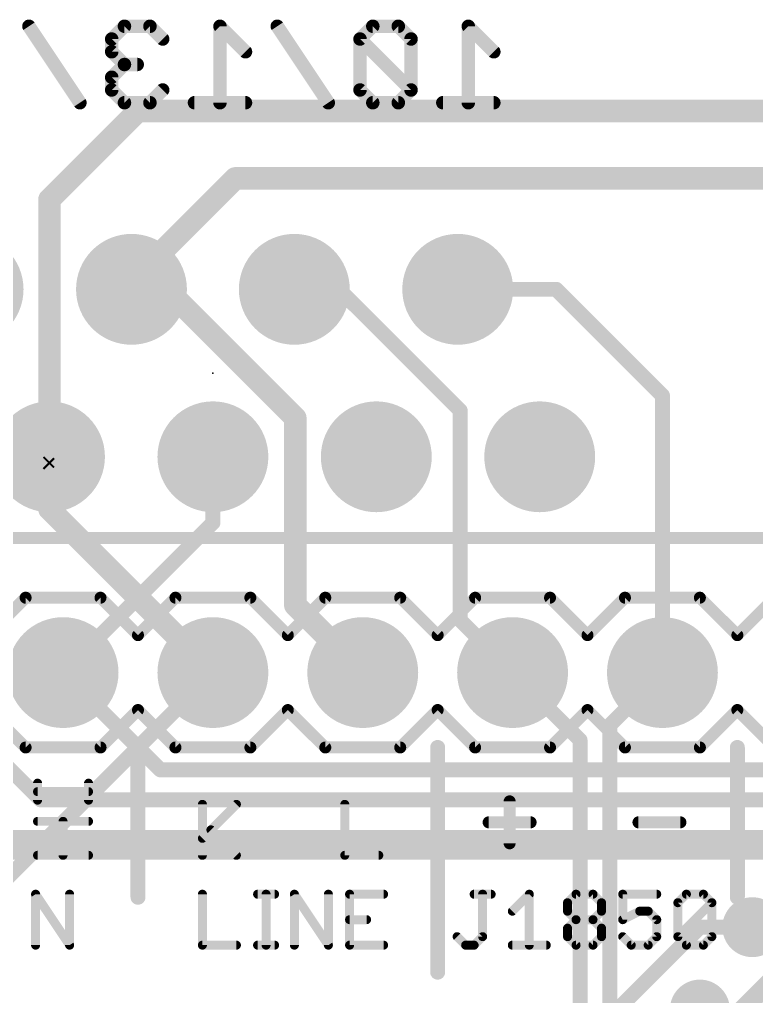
# Model space of a CAD drawing. Extents: x -0.1 to 68.7, y -15.2 to 51.5.
# Drawn here: x 31.01 to 43.5, y 24.99 to 41.56 of the extents above; entities that cross this region are included whole.
import ezdxf

# ---------------------------------------------------------------- set-up
doc = ezdxf.new("R2010")
doc.units = 0
for name, color, linetype in [('1', 12, 'CONTINUOUS'), ('16', 132, 'CONTINUOUS'), ('17', 110, 'CONTINUOUS'), ('18', 110, 'CONTINUOUS'), ('21', 41, 'CONTINUOUS'), ('23', 53, 'CONTINUOUS'), ('51', 53, 'CONTINUOUS')]:
    doc.layers.add(name, color=color, linetype=linetype)

# ---------------------------------------------------------------- blocks, each defined once
blk = doc.blocks.new('RECT')
blk.add_solid([(-0.5, -0.5), (0.5, -0.5), (-0.5, 0.5), (0.5, 0.5)])
blk = doc.blocks.new('ROUNDP')
at = {"const_width": 0.5}
blk.add_lwpolyline([(0, -0.25, 1), (0, 0.25, 1), (0, -0.25)], format="xyb", dxfattribs=at)
blk = doc.blocks.new('ROUNDV')
at = {"const_width": 0.5}
blk.add_lwpolyline([(0, -0.25, 1), (0, 0.25, 1), (0, -0.25)], format="xyb", dxfattribs=at)

msp = doc.modelspace()

# ---------------------------------------------------------------- linework, layer by layer
at = {"layer": '1'}
for points, const_width in [([(31.52, 38.505), (33.02, 40.005)], 0.381), ([(33.02, 40.005), (58.293, 40.005)], 0.381), ([(32.893, 37.084), (34.671, 38.862)], 0.381), ([(34.671, 38.862), (50.292, 38.862)], 0.381), ([(31.52, 34.14), (31.52, 38.505)], 0.381), ([(32.91, 37.067), (32.893, 37.084)], 0.381), ([(32.91, 36.98), (32.91, 37.067)], 0.381), ([(33.505, 36.98), (32.91, 36.98)], 0.381), ([(35.687, 34.798), (33.505, 36.98)], 0.381), ([(36.426, 36.98), (35.67, 36.98)], 0.254), ([(38.481, 34.925), (36.426, 36.98)], 0.254), ([(40.109, 36.98), (38.44, 36.98)], 0.254), ([(41.91, 35.179), (40.109, 36.98)], 0.254), ([(41.91, 30.48), (41.91, 35.179)], 0.254), ([(35.687, 31.623), (35.687, 34.798)], 0.381), ([(38.481, 31.369), (38.481, 34.925)], 0.254), ([(31.52, 33.25), (31.52, 34.012)], 0.381), ([(31.496, 34.036), (31.52, 34.06)], 0.254), ([(31.52, 34.012), (31.496, 34.036)], 0.254), ([(31.52, 34.06), (31.52, 34.14)], 0.254), ([(34.29, 30.48), (31.52, 33.25)], 0.381), ([(36.83, 30.48), (35.687, 31.623)], 0.381), ([(39.37, 30.48), (38.481, 31.369)], 0.254), ([(29.21, 30.48), (31.369, 28.321)], 0.254), ([(31.75, 30.48), (33.401, 28.829)], 0.254), ([(33.401, 28.829), (42.672, 28.829)], 0.254), ([(42.672, 28.829), (44.069, 28.829)], 0.254), ([(31.369, 28.321), (42.672, 28.321)], 0.254), ([(42.672, 28.321), (43.688, 28.321)], 0.254), ([(28.829, 27.559), (45.974, 27.559)], 0.508), ([(40.259, 23.876), (42.545, 26.162)], 0.254), ([(42.545, 26.162), (42.672, 26.162)], 0.254), ([(42.672, 26.162), (43.434, 26.162)], 0.254)]:
    msp.add_lwpolyline(points, dxfattribs=dict(at, const_width=const_width))
for points, const_width in [([(33.02, 40.1003, 1), (33.02, 39.9098)], 0.1905), ([(33.0874, 39.9376, 1), (32.9526, 40.0724)], 0.1905), ([(34.671, 38.9573, 1), (34.671, 38.7668)], 0.1905), ([(34.7384, 38.7946, 1), (34.6036, 38.9294)], 0.1905), ([(31.4526, 38.5724, 1), (31.5874, 38.4376)], 0.1905), ([(31.6153, 38.505, 1), (31.4248, 38.505)], 0.1905), ([(32.9604, 37.1514, 1), (32.8256, 37.0166)], 0.1905), ([(32.8256, 37.1514, 1), (32.9604, 37.0166)], 0.1905), ([(33.0053, 37.067, 1), (32.8148, 37.067)], 0.1905), ([(32.91, 37.0753, 1), (32.91, 36.8848)], 0.1905), ([(32.8426, 36.9996, 1), (32.9774, 37.1344)], 0.1905), ([(33.5724, 37.0474, 1), (33.4376, 36.9126)], 0.1905), ([(33.505, 36.8848, 1), (33.505, 37.0753)], 0.1905), ([(32.8148, 36.98, 1), (33.0053, 36.98)], 0.1905), ([(35.67, 37.0435, 1), (35.67, 36.9165)], 0.127), ([(36.4709, 37.0249, 1), (36.3811, 36.9351)], 0.127), ([(36.426, 36.9165, 1), (36.426, 37.0435)], 0.127), ([(38.44, 37.0435, 1), (38.44, 36.9165)], 0.127), ([(40.1539, 37.0249, 1), (40.0641, 36.9351)], 0.127), ([(40.109, 36.9165, 1), (40.109, 37.0435)], 0.127), ([(41.9735, 35.179, 1), (41.8465, 35.179)], 0.127), ([(41.8651, 35.1341, 1), (41.9549, 35.2239)], 0.127), ([(35.7823, 34.798, 1), (35.5918, 34.798)], 0.1905), ([(35.6196, 34.7306, 1), (35.7544, 34.8654)], 0.1905), ([(38.5445, 34.925, 1), (38.4175, 34.925)], 0.127), ([(38.4361, 34.8801, 1), (38.5259, 34.9699)], 0.127), ([(31.4248, 34.14, 1), (31.6153, 34.14)], 0.1905), ([(31.6153, 34.012, 1), (31.4248, 34.012)], 0.1905), ([(31.5409, 34.0809, 1), (31.4511, 33.9911)], 0.127), ([(31.4511, 34.0809, 1), (31.5409, 33.9911)], 0.127), ([(31.5835, 34.14, 1), (31.4565, 34.14)], 0.127), ([(31.5649, 34.0151, 1), (31.4751, 34.1049)], 0.127), ([(31.4565, 34.06, 1), (31.5835, 34.06)], 0.127), ([(31.4751, 33.9671, 1), (31.5649, 34.0569)], 0.127), ([(31.5874, 33.3174, 1), (31.4526, 33.1826)], 0.1905), ([(31.4248, 33.25, 1), (31.6153, 33.25)], 0.1905), ([(35.7544, 31.6904, 1), (35.6196, 31.5556)], 0.1905), ([(35.5918, 31.623, 1), (35.7823, 31.623)], 0.1905), ([(38.5259, 31.4139, 1), (38.4361, 31.3241)], 0.127), ([(38.4175, 31.369, 1), (38.5445, 31.369)], 0.127), ([(31.7949, 30.5249, 1), (31.7051, 30.4351)], 0.127), ([(34.2226, 30.4126, 1), (34.3574, 30.5474)], 0.1905), ([(36.7626, 30.4126, 1), (36.8974, 30.5474)], 0.1905), ([(39.3251, 30.4351, 1), (39.4149, 30.5249)], 0.127), ([(41.8465, 30.48, 1), (41.9735, 30.48)], 0.127), ([(33.401, 28.8925, 1), (33.401, 28.7655)], 0.127), ([(33.3561, 28.7841, 1), (33.4459, 28.8739)], 0.127), ([(42.672, 28.8925, 1), (42.672, 28.7655)], 0.127), ([(42.672, 28.7655, 1), (42.672, 28.8925)], 0.127), ([(31.369, 28.3845, 1), (31.369, 28.2575)], 0.127), ([(31.3241, 28.2761, 1), (31.4139, 28.3659)], 0.127), ([(42.672, 28.3845, 1), (42.672, 28.2575)], 0.127), ([(42.672, 28.2575, 1), (42.672, 28.3845)], 0.127), ([(42.545, 26.2255, 1), (42.545, 26.0985)], 0.127), ([(42.5899, 26.1171, 1), (42.5001, 26.2069)], 0.127), ([(42.672, 26.2255, 1), (42.672, 26.0985)], 0.127), ([(42.672, 26.0985, 1), (42.672, 26.2255)], 0.127), ([(43.434, 26.0985, 1), (43.434, 26.2255)], 0.127)]:
    msp.add_lwpolyline(points, format="xyb", dxfattribs=dict(at, const_width=const_width))
at = {"layer": '16'}
for points, const_width in [([(32.0355, 40.1447), (31.1712, 41.4412)], 0.2286), ([(32.7906, 41.4412), (32.5745, 41.2251)], 0.2286), ([(33.2227, 41.4412), (32.7906, 41.4412)], 0.2286), ([(33.4388, 41.2251), (33.2227, 41.4412)], 0.2286), ([(34.8421, 41.009), (34.4099, 41.4412)], 0.2286), ([(34.4099, 41.4412), (34.4099, 40.1447)], 0.2286), ([(36.2454, 40.1447), (35.381, 41.4412)], 0.2286), ([(37.0004, 41.4412), (36.7843, 41.2251)], 0.2286), ([(37.4326, 41.4412), (37.0004, 41.4412)], 0.2286), ([(37.6487, 41.2251), (37.4326, 41.4412)], 0.2286), ([(39.0519, 41.009), (38.6198, 41.4412)], 0.2286), ([(38.6198, 41.4412), (38.6198, 40.1447)], 0.2286), ([(32.5745, 41.2251), (32.5745, 41.009)], 0.2286), ([(36.7843, 41.2251), (36.7843, 40.3608)], 0.2286), ([(37.6487, 40.3608), (36.7843, 41.2251)], 0.2286), ([(37.6487, 40.3608), (37.6487, 41.2251)], 0.2286), ([(32.5745, 41.009), (32.7906, 40.793)], 0.2286), ([(32.7906, 40.793), (32.5745, 40.5769)], 0.2286), ([(32.7906, 40.793), (33.0067, 40.793)], 0.2286), ([(32.5745, 40.5769), (32.5745, 40.3608)], 0.2286), ([(32.5745, 40.3608), (32.7906, 40.1447)], 0.2286), ([(33.2227, 40.1447), (33.4388, 40.3608)], 0.2286), ([(36.7843, 40.3608), (37.0004, 40.1447)], 0.2286), ([(37.4326, 40.1447), (37.6487, 40.3608)], 0.2286), ([(32.7906, 40.1447), (33.2227, 40.1447)], 0.2286), ([(34.8421, 40.1447), (33.9778, 40.1447)], 0.2286), ([(37.0004, 40.1447), (37.4326, 40.1447)], 0.2286), ([(39.0519, 40.1447), (38.1876, 40.1447)], 0.2286), ([(34.29, 34.163), (34.29, 34.14)], 0.254), ([(34.29, 33.02), (34.29, 34.163)], 0.254), ([(31.75, 30.48), (34.29, 33.02)], 0.254), ([(28.321, 24.511), (34.29, 30.48)], 0.254), ([(40.513, 29.337), (39.37, 30.48)], 0.254), ([(41.021, 29.591), (41.91, 30.48)], 0.254), ([(41.021, 16.256), (41.021, 29.591)], 0.254), ([(40.513, 15.875), (40.513, 29.337)], 0.254), ([(43.434, 26.162), (57.277, 26.162)], 0.254), ([(43.307, 24.765), (43.942, 25.4)], 0.254)]:
    msp.add_lwpolyline(points, dxfattribs=dict(at, const_width=const_width))
for points, const_width in [([(31.2188, 41.4729, 1), (31.1237, 41.4095)], 0.1143), ([(32.7906, 41.4984, 1), (32.7906, 41.3841)], 0.1143), ([(32.831, 41.4008, 1), (32.7502, 41.4816)], 0.1143), ([(33.2631, 41.4816, 1), (33.1823, 41.4008)], 0.1143), ([(33.2227, 41.3841, 1), (33.2227, 41.4984)], 0.1143), ([(34.4503, 41.4816, 1), (34.3695, 41.4008)], 0.1143), ([(34.4671, 41.4412, 1), (34.3528, 41.4412)], 0.1143), ([(35.4286, 41.4729, 1), (35.3335, 41.4095)], 0.1143), ([(37.0004, 41.4984, 1), (37.0004, 41.3841)], 0.1143), ([(37.0408, 41.4008, 1), (36.96, 41.4816)], 0.1143), ([(37.473, 41.4816, 1), (37.3922, 41.4008)], 0.1143), ([(37.4326, 41.3841, 1), (37.4326, 41.4984)], 0.1143), ([(38.6602, 41.4816, 1), (38.5794, 41.4008)], 0.1143), ([(38.6769, 41.4412, 1), (38.5626, 41.4412)], 0.1143), ([(32.6316, 41.2251, 1), (32.5173, 41.2251)], 0.1143), ([(32.5341, 41.2655, 1), (32.6149, 41.1847)], 0.1143), ([(33.3984, 41.1847, 1), (33.4792, 41.2655)], 0.1143), ([(36.8247, 41.2655, 1), (36.7439, 41.1847)], 0.1143), ([(36.7439, 41.2655, 1), (36.8247, 41.1847)], 0.1143), ([(36.8415, 41.2251, 1), (36.7272, 41.2251)], 0.1143), ([(37.7058, 41.2251, 1), (37.5915, 41.2251)], 0.1143), ([(37.6082, 41.1847, 1), (37.6891, 41.2655)], 0.1143), ([(32.6149, 41.0494, 1), (32.5341, 40.9686)], 0.1143), ([(34.8017, 40.9686, 1), (34.8825, 41.0494)], 0.1143), ([(39.0115, 40.9686, 1), (39.0923, 41.0494)], 0.1143), ([(32.5173, 41.009, 1), (32.6316, 41.009)], 0.1143), ([(32.7906, 40.8501, 1), (32.7906, 40.7358)], 0.1143), ([(32.831, 40.7525, 1), (32.7502, 40.8334)], 0.1143), ([(32.7502, 40.7525, 1), (32.831, 40.8334)], 0.1143), ([(33.0067, 40.7358, 1), (33.0067, 40.8501)], 0.1143), ([(32.6316, 40.5769, 1), (32.5173, 40.5769)], 0.1143), ([(32.5341, 40.6173, 1), (32.6149, 40.5365)], 0.1143), ([(32.6149, 40.4012, 1), (32.5341, 40.3204)], 0.1143), ([(33.4792, 40.3204, 1), (33.3984, 40.4012)], 0.1143), ([(36.8247, 40.4012, 1), (36.7439, 40.3204)], 0.1143), ([(37.6891, 40.3204, 1), (37.6082, 40.4012)], 0.1143), ([(37.6082, 40.3204, 1), (37.6891, 40.4012)], 0.1143), ([(32.5173, 40.3608, 1), (32.6316, 40.3608)], 0.1143), ([(36.7272, 40.3608, 1), (36.8415, 40.3608)], 0.1143), ([(37.5915, 40.3608, 1), (37.7058, 40.3608)], 0.1143), ([(31.988, 40.113, 1), (32.0831, 40.1764)], 0.1143), ([(32.7906, 40.2019, 1), (32.7906, 40.0876)], 0.1143), ([(32.7502, 40.1043, 1), (32.831, 40.1851)], 0.1143), ([(33.1823, 40.1851, 1), (33.2631, 40.1043)], 0.1143), ([(33.2227, 40.0876, 1), (33.2227, 40.2019)], 0.1143), ([(33.9778, 40.2019, 1), (33.9778, 40.0876)], 0.1143), ([(34.3528, 40.1447, 1), (34.4671, 40.1447)], 0.1143), ([(34.8421, 40.0876, 1), (34.8421, 40.2019)], 0.1143), ([(36.1978, 40.113, 1), (36.2929, 40.1764)], 0.1143), ([(37.0004, 40.2019, 1), (37.0004, 40.0876)], 0.1143), ([(36.96, 40.1043, 1), (37.0408, 40.1851)], 0.1143), ([(37.3922, 40.1851, 1), (37.473, 40.1043)], 0.1143), ([(37.4326, 40.0876, 1), (37.4326, 40.2019)], 0.1143), ([(38.1876, 40.2019, 1), (38.1876, 40.0876)], 0.1143), ([(38.5626, 40.1447, 1), (38.6769, 40.1447)], 0.1143), ([(39.0519, 40.0876, 1), (39.0519, 40.2019)], 0.1143), ([(34.3535, 34.163, 1), (34.2265, 34.163)], 0.127), ([(34.3535, 34.163, 1), (34.2265, 34.163)], 0.127), ([(34.2265, 34.14, 1), (34.3535, 34.14)], 0.127), ([(34.3349, 32.9751, 1), (34.2451, 33.0649)], 0.127), ([(34.2265, 33.02, 1), (34.3535, 33.02)], 0.127), ([(31.7051, 30.5249, 1), (31.7949, 30.4351)], 0.127), ([(34.3349, 30.4351, 1), (34.2451, 30.5249)], 0.127), ([(39.4149, 30.5249, 1), (39.3251, 30.4351)], 0.127), ([(41.9549, 30.4351, 1), (41.8651, 30.5249)], 0.127), ([(41.0845, 29.591, 1), (40.9575, 29.591)], 0.127), ([(40.9761, 29.6359, 1), (41.0659, 29.5461)], 0.127), ([(40.5765, 29.337, 1), (40.4495, 29.337)], 0.127), ([(40.4681, 29.2921, 1), (40.5579, 29.3819)], 0.127), ([(43.434, 26.2255, 1), (43.434, 26.0985)], 0.127)]:
    msp.add_lwpolyline(points, format="xyb", dxfattribs=dict(at, const_width=const_width))
at = {"layer": '21'}
for points, const_width in [([(18.89, 32.76), (49.69, 32.76)], 0.2032), ([(30.48, 31.115), (31.115, 31.75)], 0.2032), ([(31.115, 31.75), (32.385, 31.75)], 0.2032), ([(32.385, 31.75), (33.02, 31.115)], 0.2032), ([(33.02, 31.115), (33.655, 31.75)], 0.2032), ([(33.655, 31.75), (34.925, 31.75)], 0.2032), ([(34.925, 31.75), (35.56, 31.115)], 0.2032), ([(35.56, 31.115), (36.195, 31.75)], 0.2032), ([(36.195, 31.75), (37.465, 31.75)], 0.2032), ([(38.1, 31.115), (37.465, 31.75)], 0.2032), ([(38.1, 31.115), (38.735, 31.75)], 0.2032), ([(38.735, 31.75), (40.005, 31.75)], 0.2032), ([(40.005, 31.75), (40.64, 31.115)], 0.2032), ([(40.64, 31.115), (41.275, 31.75)], 0.2032), ([(41.275, 31.75), (42.545, 31.75)], 0.2032), ([(42.545, 31.75), (43.18, 31.115)], 0.2032), ([(43.18, 31.115), (43.815, 31.75)], 0.2032), ([(31.115, 29.21), (30.48, 29.845)], 0.2032), ([(33.02, 29.845), (32.385, 29.21)], 0.2032), ([(33.655, 29.21), (33.02, 29.845)], 0.2032), ([(35.56, 29.845), (34.925, 29.21)], 0.2032), ([(36.195, 29.21), (35.56, 29.845)], 0.2032), ([(37.465, 29.21), (38.1, 29.845)], 0.2032), ([(38.735, 29.21), (38.1, 29.845)], 0.2032), ([(40.64, 29.845), (40.005, 29.21)], 0.2032), ([(41.275, 29.21), (40.64, 29.845)], 0.2032), ([(43.18, 29.845), (42.545, 29.21)], 0.2032), ([(43.815, 29.21), (43.18, 29.845)], 0.2032), ([(33.02, 29.21), (33.02, 26.67)], 0.254), ([(38.1, 29.21), (38.1, 25.4)], 0.254), ([(43.18, 29.21), (43.18, 26.67)], 0.254), ([(32.385, 29.21), (31.115, 29.21)], 0.2032), ([(34.925, 29.21), (33.655, 29.21)], 0.2032), ([(37.465, 29.21), (36.195, 29.21)], 0.2032), ([(40.005, 29.21), (38.735, 29.21)], 0.2032), ([(42.545, 29.21), (41.275, 29.21)], 0.2032), ([(31.3175, 28.3167), (31.3175, 28.6048)], 0.1524), ([(32.1818, 28.3167), (32.1818, 28.6048)], 0.1524), ([(32.1818, 28.4608), (31.3175, 28.4608)], 0.1524), ([(39.3195, 28.2964), (39.3195, 27.5846)], 0.2032), ([(34.1122, 28.2455), (34.1122, 27.3812)], 0.1524), ([(34.1122, 27.6693), (34.6884, 28.2455)], 0.1524), ([(36.5252, 28.2455), (36.5252, 27.3812)], 0.1524), ([(31.3175, 27.9574), (32.1818, 27.9574)], 0.1524), ([(31.7496, 27.3812), (31.7496, 27.9574)], 0.1524), ([(38.9636, 27.9405), (39.6754, 27.9405)], 0.2032), ([(41.5036, 27.9405), (42.2154, 27.9405)], 0.2032), ([(34.2563, 27.8134), (34.6884, 27.3812)], 0.1524), ([(32.1818, 27.3812), (31.3175, 27.3812)], 0.1524), ([(36.5252, 27.3812), (37.1014, 27.3812)], 0.1524), ([(31.2842, 25.8572), (31.2842, 26.7215)], 0.1524), ([(31.2842, 26.7215), (31.8605, 25.8572)], 0.1524), ([(31.8605, 25.8572), (31.8605, 26.7215)], 0.1524), ([(34.1122, 26.7215), (34.1122, 25.8572)], 0.1524), ([(35.0477, 26.7215), (35.3358, 26.7215)], 0.1524), ([(35.1918, 25.8572), (35.1918, 26.7215)], 0.1524), ([(35.6714, 25.8572), (35.6714, 26.7215)], 0.1524), ([(35.6714, 26.7215), (36.2476, 25.8572)], 0.1524), ([(36.2476, 25.8572), (36.2476, 26.7215)], 0.1524), ([(37.1831, 26.7215), (36.6069, 26.7215)], 0.1524), ([(36.6069, 26.7215), (36.6069, 25.8572)], 0.1524), ([(38.7183, 26.7215), (39.0064, 26.7215)], 0.1524), ([(38.8624, 26.0013), (38.8624, 26.7215)], 0.1524), ([(39.3657, 26.4334), (39.6538, 26.7215)], 0.1524), ([(39.6538, 26.7215), (39.6538, 25.8572)], 0.1524), ([(40.3012, 26.5775), (40.4453, 26.7215)], 0.1524), ([(40.4453, 26.7215), (40.7334, 26.7215)], 0.1524), ([(40.7334, 26.7215), (40.8775, 26.5775)], 0.1524), ([(41.813, 26.7215), (41.2368, 26.7215)], 0.1524), ([(41.2368, 26.7215), (41.2368, 26.2894)], 0.1524), ([(42.1723, 26.5775), (42.3163, 26.7215)], 0.1524), ([(42.3163, 26.7215), (42.6044, 26.7215)], 0.1524), ([(42.6044, 26.7215), (42.7485, 26.5775)], 0.1524), ([(40.3012, 26.4334), (40.3012, 26.5775)], 0.1524), ([(40.4453, 26.2894), (40.3012, 26.4334)], 0.1524), ([(40.8775, 26.4334), (40.7334, 26.2894)], 0.1524), ([(40.8775, 26.5775), (40.8775, 26.4334)], 0.1524), ([(41.2368, 26.2894), (41.5249, 26.4334)], 0.1524), ([(41.5249, 26.4334), (41.6689, 26.4334)], 0.1524), ([(41.6689, 26.4334), (41.813, 26.2894)], 0.1524), ([(42.1723, 26.0013), (42.1723, 26.5775)], 0.1524), ([(42.1723, 26.0013), (42.7485, 26.5775)], 0.1524), ([(42.7485, 26.5775), (42.7485, 26.0013)], 0.1524), ([(36.6069, 26.2894), (36.895, 26.2894)], 0.1524), ([(40.3012, 26.1453), (40.4453, 26.2894)], 0.1524), ([(40.4453, 26.2894), (40.7334, 26.2894)], 0.1524), ([(40.7334, 26.2894), (40.8775, 26.1453)], 0.1524), ([(41.813, 26.2894), (41.813, 26.0013)], 0.1524), ([(40.3012, 26.0013), (40.3012, 26.1453)], 0.1524), ([(40.8775, 26.1453), (40.8775, 26.0013)], 0.1524), ([(38.4302, 26.0013), (38.5743, 25.8572)], 0.1524), ([(38.7183, 25.8572), (38.8624, 26.0013)], 0.1524), ([(40.4453, 25.8572), (40.3012, 26.0013)], 0.1524), ([(40.8775, 26.0013), (40.7334, 25.8572)], 0.1524), ([(41.3808, 25.8572), (41.2368, 26.0013)], 0.1524), ([(41.813, 26.0013), (41.6689, 25.8572)], 0.1524), ([(42.3163, 25.8572), (42.1723, 26.0013)], 0.1524), ([(42.7485, 26.0013), (42.6044, 25.8572)], 0.1524), ([(34.1122, 25.8572), (34.6884, 25.8572)], 0.1524), ([(35.0477, 25.8572), (35.3358, 25.8572)], 0.1524), ([(36.6069, 25.8572), (37.1831, 25.8572)], 0.1524), ([(38.5743, 25.8572), (38.7183, 25.8572)], 0.1524), ([(39.3657, 25.8572), (39.9419, 25.8572)], 0.1524), ([(40.7334, 25.8572), (40.4453, 25.8572)], 0.1524), ([(41.6689, 25.8572), (41.3808, 25.8572)], 0.1524), ([(42.6044, 25.8572), (42.3163, 25.8572)], 0.1524), ([(43.18, 24.765), (43.815, 25.4)], 0.2032)]:
    msp.add_lwpolyline(points, dxfattribs=dict(at, const_width=const_width))
for points, const_width in [([(31.115, 31.8008, 1), (31.115, 31.6992)], 0.1016), ([(31.1509, 31.7141, 1), (31.0791, 31.7859)], 0.1016), ([(32.4209, 31.7859, 1), (32.3491, 31.7141)], 0.1016), ([(32.385, 31.6992, 1), (32.385, 31.8008)], 0.1016), ([(33.655, 31.8008, 1), (33.655, 31.6992)], 0.1016), ([(33.6909, 31.7141, 1), (33.6191, 31.7859)], 0.1016), ([(34.9609, 31.7859, 1), (34.8891, 31.7141)], 0.1016), ([(34.925, 31.6992, 1), (34.925, 31.8008)], 0.1016), ([(36.195, 31.8008, 1), (36.195, 31.6992)], 0.1016), ([(36.2309, 31.7141, 1), (36.1591, 31.7859)], 0.1016), ([(37.5009, 31.7859, 1), (37.4291, 31.7141)], 0.1016), ([(37.465, 31.6992, 1), (37.465, 31.8008)], 0.1016), ([(38.735, 31.8008, 1), (38.735, 31.6992)], 0.1016), ([(38.7709, 31.7141, 1), (38.6991, 31.7859)], 0.1016), ([(40.0409, 31.7859, 1), (39.9691, 31.7141)], 0.1016), ([(40.005, 31.6992, 1), (40.005, 31.8008)], 0.1016), ([(41.275, 31.8008, 1), (41.275, 31.6992)], 0.1016), ([(41.3109, 31.7141, 1), (41.2391, 31.7859)], 0.1016), ([(42.5809, 31.7859, 1), (42.5091, 31.7141)], 0.1016), ([(42.545, 31.6992, 1), (42.545, 31.8008)], 0.1016), ([(32.9841, 31.1509, 1), (33.0559, 31.0791)], 0.1016), ([(32.9841, 31.0791, 1), (33.0559, 31.1509)], 0.1016), ([(35.5241, 31.1509, 1), (35.5959, 31.0791)], 0.1016), ([(35.5241, 31.0791, 1), (35.5959, 31.1509)], 0.1016), ([(38.0641, 31.1509, 1), (38.1359, 31.0791)], 0.1016), ([(38.0641, 31.0791, 1), (38.1359, 31.1509)], 0.1016), ([(40.6041, 31.1509, 1), (40.6759, 31.0791)], 0.1016), ([(40.6041, 31.0791, 1), (40.6759, 31.1509)], 0.1016), ([(43.1441, 31.1509, 1), (43.2159, 31.0791)], 0.1016), ([(43.1441, 31.0791, 1), (43.2159, 31.1509)], 0.1016), ([(33.0559, 29.8809, 1), (32.9841, 29.8091)], 0.1016), ([(33.0559, 29.8091, 1), (32.9841, 29.8809)], 0.1016), ([(35.5959, 29.8809, 1), (35.5241, 29.8091)], 0.1016), ([(35.5959, 29.8091, 1), (35.5241, 29.8809)], 0.1016), ([(38.1359, 29.8809, 1), (38.0641, 29.8091)], 0.1016), ([(38.1359, 29.8091, 1), (38.0641, 29.8809)], 0.1016), ([(40.6759, 29.8809, 1), (40.6041, 29.8091)], 0.1016), ([(40.6759, 29.8091, 1), (40.6041, 29.8809)], 0.1016), ([(43.2159, 29.8809, 1), (43.1441, 29.8091)], 0.1016), ([(43.2159, 29.8091, 1), (43.1441, 29.8809)], 0.1016), ([(33.0835, 29.21, 1), (32.9565, 29.21)], 0.127), ([(38.1635, 29.21, 1), (38.0365, 29.21)], 0.127), ([(43.2435, 29.21, 1), (43.1165, 29.21)], 0.127), ([(31.115, 29.2608, 1), (31.115, 29.1592)], 0.1016), ([(31.0791, 29.1741, 1), (31.1509, 29.2459)], 0.1016), ([(32.3491, 29.2459, 1), (32.4209, 29.1741)], 0.1016), ([(32.385, 29.1592, 1), (32.385, 29.2608)], 0.1016), ([(33.655, 29.2608, 1), (33.655, 29.1592)], 0.1016), ([(33.6191, 29.1741, 1), (33.6909, 29.2459)], 0.1016), ([(34.8891, 29.2459, 1), (34.9609, 29.1741)], 0.1016), ([(34.925, 29.1592, 1), (34.925, 29.2608)], 0.1016), ([(36.195, 29.2608, 1), (36.195, 29.1592)], 0.1016), ([(36.1591, 29.1741, 1), (36.2309, 29.2459)], 0.1016), ([(37.4291, 29.2459, 1), (37.5009, 29.1741)], 0.1016), ([(37.465, 29.1592, 1), (37.465, 29.2608)], 0.1016), ([(38.735, 29.2608, 1), (38.735, 29.1592)], 0.1016), ([(38.6991, 29.1741, 1), (38.7709, 29.2459)], 0.1016), ([(39.9691, 29.2459, 1), (40.0409, 29.1741)], 0.1016), ([(40.005, 29.1592, 1), (40.005, 29.2608)], 0.1016), ([(41.275, 29.2608, 1), (41.275, 29.1592)], 0.1016), ([(41.2391, 29.1741, 1), (41.3109, 29.2459)], 0.1016), ([(42.5091, 29.2459, 1), (42.5809, 29.1741)], 0.1016), ([(42.545, 29.1592, 1), (42.545, 29.2608)], 0.1016), ([(31.3556, 28.6048, 1), (31.2794, 28.6048)], 0.0762), ([(32.2199, 28.6048, 1), (32.1437, 28.6048)], 0.0762), ([(31.3175, 28.4989, 1), (31.3175, 28.4227)], 0.0762), ([(32.1818, 28.4227, 1), (32.1818, 28.4989)], 0.0762), ([(31.2794, 28.3167, 1), (31.3556, 28.3167)], 0.0762), ([(32.1437, 28.3167, 1), (32.2199, 28.3167)], 0.0762), ([(39.3703, 28.2964, 1), (39.2687, 28.2964)], 0.1016), ([(34.1503, 28.2455, 1), (34.0741, 28.2455)], 0.0762), ([(34.7154, 28.2186, 1), (34.6615, 28.2725)], 0.0762), ([(36.5633, 28.2455, 1), (36.4871, 28.2455)], 0.0762), ([(31.3175, 27.9955, 1), (31.3175, 27.9193)], 0.0762), ([(31.7877, 27.9574, 1), (31.7115, 27.9574)], 0.0762), ([(32.1818, 27.9193, 1), (32.1818, 27.9955)], 0.0762), ([(38.9636, 27.9913, 1), (38.9636, 27.8897)], 0.1016), ([(39.6754, 27.8897, 1), (39.6754, 27.9913)], 0.1016), ([(41.5036, 27.9913, 1), (41.5036, 27.8897)], 0.1016), ([(42.2154, 27.8897, 1), (42.2154, 27.9913)], 0.1016), ([(34.2832, 27.8403, 1), (34.2293, 27.7864)], 0.0762), ([(34.0853, 27.6963, 1), (34.1391, 27.6424)], 0.0762), ([(39.2687, 27.5846, 1), (39.3703, 27.5846)], 0.1016), ([(31.3175, 27.4193, 1), (31.3175, 27.3431)], 0.0762), ([(31.7115, 27.3812, 1), (31.7877, 27.3812)], 0.0762), ([(32.1818, 27.3431, 1), (32.1818, 27.4193)], 0.0762), ([(34.0741, 27.3812, 1), (34.1503, 27.3812)], 0.0762), ([(34.6615, 27.3543, 1), (34.7154, 27.4081)], 0.0762), ([(36.5252, 27.4193, 1), (36.5252, 27.3431)], 0.0762), ([(36.4871, 27.3812, 1), (36.5633, 27.3812)], 0.0762), ([(37.1014, 27.3431, 1), (37.1014, 27.4193)], 0.0762), ([(31.3159, 26.7427, 1), (31.2525, 26.7004)], 0.0762), ([(31.3223, 26.7215, 1), (31.2461, 26.7215)], 0.0762), ([(31.8986, 26.7215, 1), (31.8224, 26.7215)], 0.0762), ([(32.9565, 26.67, 1), (33.0835, 26.67)], 0.127), ([(34.1503, 26.7215, 1), (34.0741, 26.7215)], 0.0762), ([(35.0477, 26.7596, 1), (35.0477, 26.6834)], 0.0762), ([(35.2299, 26.7215, 1), (35.1537, 26.7215)], 0.0762), ([(35.3358, 26.6834, 1), (35.3358, 26.7596)], 0.0762), ([(35.7031, 26.7427, 1), (35.6397, 26.7004)], 0.0762), ([(35.7095, 26.7215, 1), (35.6333, 26.7215)], 0.0762), ([(36.2857, 26.7215, 1), (36.2095, 26.7215)], 0.0762), ([(36.6069, 26.7596, 1), (36.6069, 26.6834)], 0.0762), ([(36.645, 26.7215, 1), (36.5688, 26.7215)], 0.0762), ([(37.1831, 26.6834, 1), (37.1831, 26.7596)], 0.0762), ([(38.7183, 26.7596, 1), (38.7183, 26.6834)], 0.0762), ([(38.9005, 26.7215, 1), (38.8243, 26.7215)], 0.0762), ([(39.0064, 26.6834, 1), (39.0064, 26.7596)], 0.0762), ([(39.6919, 26.7215, 1), (39.6157, 26.7215)], 0.0762), ([(39.6808, 26.6946, 1), (39.6269, 26.7485)], 0.0762), ([(40.4453, 26.7596, 1), (40.4453, 26.6834)], 0.0762), ([(40.4722, 26.6946, 1), (40.4184, 26.7485)], 0.0762), ([(40.7603, 26.7485, 1), (40.7065, 26.6946)], 0.0762), ([(40.7334, 26.6834, 1), (40.7334, 26.7596)], 0.0762), ([(41.2368, 26.7596, 1), (41.2368, 26.6834)], 0.0762), ([(41.2749, 26.7215, 1), (41.1987, 26.7215)], 0.0762), ([(41.813, 26.6834, 1), (41.813, 26.7596)], 0.0762), ([(42.3163, 26.7596, 1), (42.3163, 26.6834)], 0.0762), ([(42.3433, 26.6946, 1), (42.2894, 26.7485)], 0.0762), ([(42.6314, 26.7485, 1), (42.5775, 26.6946)], 0.0762), ([(42.6044, 26.6834, 1), (42.6044, 26.7596)], 0.0762), ([(43.1165, 26.67, 1), (43.2435, 26.67)], 0.127), ([(40.3393, 26.5775, 1), (40.2631, 26.5775)], 0.0762), ([(40.2743, 26.6044, 1), (40.3282, 26.5505)], 0.0762), ([(40.3282, 26.4604, 1), (40.2743, 26.4065)], 0.0762), ([(40.9156, 26.5775, 1), (40.8394, 26.5775)], 0.0762), ([(40.8505, 26.5505, 1), (40.9044, 26.6044)], 0.0762), ([(40.9044, 26.4065, 1), (40.8505, 26.4604)], 0.0762), ([(41.5249, 26.4715, 1), (41.5249, 26.3953)], 0.0762), ([(41.5419, 26.3993, 1), (41.5078, 26.4675)], 0.0762), ([(41.6959, 26.4604, 1), (41.642, 26.4065)], 0.0762), ([(41.6689, 26.3953, 1), (41.6689, 26.4715)], 0.0762), ([(42.1453, 26.6044, 1), (42.1992, 26.5505)], 0.0762), ([(42.2104, 26.5775, 1), (42.1342, 26.5775)], 0.0762), ([(42.7866, 26.5775, 1), (42.7104, 26.5775)], 0.0762), ([(42.7754, 26.5505, 1), (42.7216, 26.6044)], 0.0762), ([(42.7216, 26.5505, 1), (42.7754, 26.6044)], 0.0762), ([(36.6069, 26.3275, 1), (36.6069, 26.2513)], 0.0762), ([(36.895, 26.2513, 1), (36.895, 26.3275)], 0.0762), ([(39.3388, 26.4604, 1), (39.3927, 26.4065)], 0.0762), ([(40.2631, 26.4334, 1), (40.3393, 26.4334)], 0.0762), ([(40.4453, 26.3275, 1), (40.4453, 26.2513)], 0.0762), ([(40.4722, 26.2624, 1), (40.4184, 26.3163)], 0.0762), ([(40.4184, 26.2624, 1), (40.4722, 26.3163)], 0.0762), ([(40.7603, 26.3163, 1), (40.7065, 26.2624)], 0.0762), ([(40.7065, 26.3163, 1), (40.7603, 26.2624)], 0.0762), ([(40.7334, 26.2513, 1), (40.7334, 26.3275)], 0.0762), ([(40.8394, 26.4334, 1), (40.9156, 26.4334)], 0.0762), ([(41.2197, 26.3234, 1), (41.2538, 26.2553)], 0.0762), ([(41.8511, 26.2894, 1), (41.7749, 26.2894)], 0.0762), ([(41.786, 26.2624, 1), (41.8399, 26.3163)], 0.0762), ([(40.3393, 26.1453, 1), (40.2631, 26.1453)], 0.0762), ([(40.2743, 26.1723, 1), (40.3282, 26.1184)], 0.0762), ([(40.9156, 26.1453, 1), (40.8394, 26.1453)], 0.0762), ([(40.8505, 26.1184, 1), (40.9044, 26.1723)], 0.0762), ([(41.1987, 26.2894, 1), (41.2749, 26.2894)], 0.0762), ([(38.4571, 26.0282, 1), (38.4033, 25.9743)], 0.0762), ([(38.8243, 26.0013, 1), (38.9005, 26.0013)], 0.0762), ([(38.8893, 25.9743, 1), (38.8354, 26.0282)], 0.0762), ([(40.3282, 26.0282, 1), (40.2743, 25.9743)], 0.0762), ([(40.2631, 26.0013, 1), (40.3393, 26.0013)], 0.0762), ([(40.8394, 26.0013, 1), (40.9156, 26.0013)], 0.0762), ([(40.9044, 25.9743, 1), (40.8505, 26.0282)], 0.0762), ([(41.2637, 26.0282, 1), (41.2098, 25.9743)], 0.0762), ([(41.7749, 26.0013, 1), (41.8511, 26.0013)], 0.0762), ([(41.8399, 25.9743, 1), (41.786, 26.0282)], 0.0762), ([(42.1992, 26.0282, 1), (42.1453, 25.9743)], 0.0762), ([(42.1453, 26.0282, 1), (42.1992, 25.9743)], 0.0762), ([(42.1342, 26.0013, 1), (42.2104, 26.0013)], 0.0762), ([(42.7104, 26.0013, 1), (42.7866, 26.0013)], 0.0762), ([(42.7754, 25.9743, 1), (42.7216, 26.0282)], 0.0762), ([(31.2461, 25.8572, 1), (31.3223, 25.8572)], 0.0762), ([(31.8224, 25.8572, 1), (31.8986, 25.8572)], 0.0762), ([(31.8288, 25.8361, 1), (31.8922, 25.8783)], 0.0762), ([(34.1122, 25.8953, 1), (34.1122, 25.8191)], 0.0762), ([(34.0741, 25.8572, 1), (34.1503, 25.8572)], 0.0762), ([(34.6884, 25.8191, 1), (34.6884, 25.8953)], 0.0762), ([(35.0477, 25.8953, 1), (35.0477, 25.8191)], 0.0762), ([(35.1537, 25.8572, 1), (35.2299, 25.8572)], 0.0762), ([(35.3358, 25.8191, 1), (35.3358, 25.8953)], 0.0762), ([(35.6333, 25.8572, 1), (35.7095, 25.8572)], 0.0762), ([(36.2095, 25.8572, 1), (36.2857, 25.8572)], 0.0762), ([(36.2159, 25.8361, 1), (36.2793, 25.8783)], 0.0762), ([(36.6069, 25.8953, 1), (36.6069, 25.8191)], 0.0762), ([(36.5688, 25.8572, 1), (36.645, 25.8572)], 0.0762), ([(37.1831, 25.8191, 1), (37.1831, 25.8953)], 0.0762), ([(38.5743, 25.8953, 1), (38.5743, 25.8191)], 0.0762), ([(38.5473, 25.8303, 1), (38.6012, 25.8841)], 0.0762), ([(38.6914, 25.8841, 1), (38.7453, 25.8303)], 0.0762), ([(38.7183, 25.8191, 1), (38.7183, 25.8953)], 0.0762), ([(39.3657, 25.8953, 1), (39.3657, 25.8191)], 0.0762), ([(39.6157, 25.8572, 1), (39.6919, 25.8572)], 0.0762), ([(39.9419, 25.8191, 1), (39.9419, 25.8953)], 0.0762), ([(40.4453, 25.8953, 1), (40.4453, 25.8191)], 0.0762), ([(40.4184, 25.8303, 1), (40.4722, 25.8841)], 0.0762), ([(40.7065, 25.8841, 1), (40.7603, 25.8303)], 0.0762), ([(40.7334, 25.8191, 1), (40.7334, 25.8953)], 0.0762), ([(41.3808, 25.8953, 1), (41.3808, 25.8191)], 0.0762), ([(41.3539, 25.8303, 1), (41.4078, 25.8841)], 0.0762), ([(41.642, 25.8841, 1), (41.6959, 25.8303)], 0.0762), ([(41.6689, 25.8191, 1), (41.6689, 25.8953)], 0.0762), ([(42.3163, 25.8953, 1), (42.3163, 25.8191)], 0.0762), ([(42.2894, 25.8303, 1), (42.3433, 25.8841)], 0.0762), ([(42.5775, 25.8841, 1), (42.6314, 25.8303)], 0.0762), ([(42.6044, 25.8191, 1), (42.6044, 25.8953)], 0.0762), ([(38.0365, 25.4, 1), (38.1635, 25.4)], 0.127)]:
    msp.add_lwpolyline(points, format="xyb", dxfattribs=dict(at, const_width=const_width))
at = {"layer": '23'}
msp.add_point((34.29, 35.56), dxfattribs=at)

# ---------------------------------------------------------------- block references
at = {"layer": '17', "xscale": 1.8796, "yscale": 1.8796}
for p in [(30.14, 36.98), (30.14, 36.98), (32.91, 36.98), (32.91, 36.98), (35.67, 36.98), (35.67, 36.98), (38.44, 36.98), (38.44, 36.98), (31.52, 34.14), (31.52, 34.14), (34.29, 34.14), (34.29, 34.14), (37.06, 34.14), (37.06, 34.14), (39.83, 34.14), (39.83, 34.14)]:
    msp.add_blockref('ROUNDP', p, dxfattribs=at)
at = {"layer": '17', "xscale": 1.8796, "yscale": 1.8796, "rotation": 270}
for p in [(31.75, 30.48), (31.75, 30.48), (34.29, 30.48), (34.29, 30.48), (36.83, 30.48), (36.83, 30.48), (39.37, 30.48), (39.37, 30.48), (41.91, 30.48), (41.91, 30.48)]:
    msp.add_blockref('ROUNDP', p, dxfattribs=at)
at = {"layer": '18', "xscale": 1.016, "yscale": 1.016}
for p in [(43.434, 26.162), (43.434, 26.162), (42.545, 24.765), (42.545, 24.765)]:
    msp.add_blockref('ROUNDV', p, dxfattribs=at)
at = {"layer": '51', "xscale": 0.508, "yscale": 0.508, "rotation": 180}
for p in [(31.75, 30.48), (34.29, 30.48), (36.83, 30.48), (39.37, 30.48), (41.91, 30.48)]:
    msp.add_blockref('RECT', p, dxfattribs=at)

doc.saveas('drawing.dxf')
